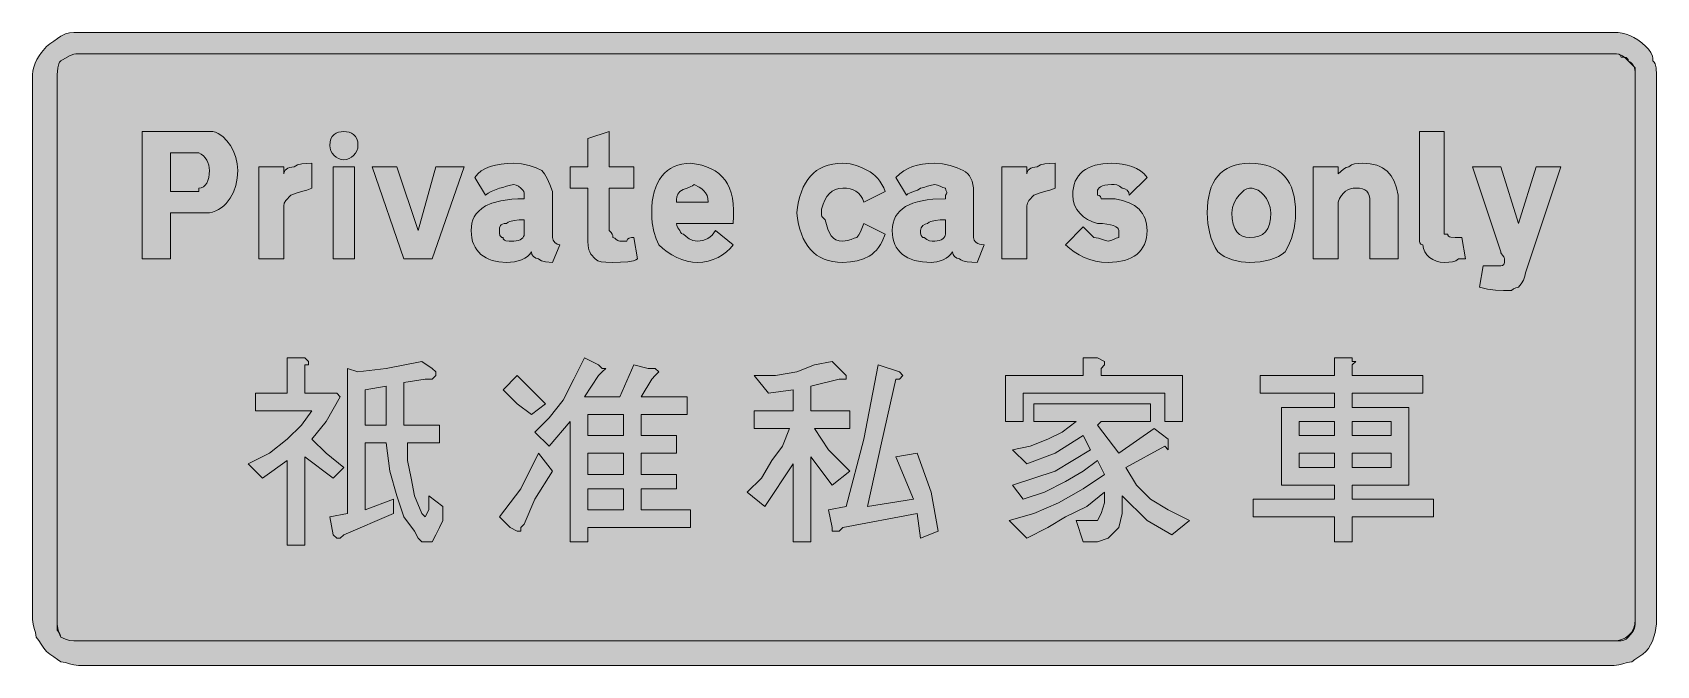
# Model space of a CAD drawing. Header units: metres. Extents: x 7 to 558, y 29 to 243.
import ezdxf

# ---------------------------------------------------------------- set-up
doc = ezdxf.new("R2010")
doc.units = ezdxf.units.M
doc.layers.add('FILL_BLACK_000000', color=7, linetype='Continuous', true_color=0x000000)
doc.layers.add('FILL_WHITE_FFFFFF', color=7, linetype='Continuous', true_color=0xffffff)

msp = doc.modelspace()

# ---------------------------------------------------------------- hatches: boundary and pattern name
at = {"layer": 'FILL_BLACK_000000', "true_color": 0x000000}
h = msp.add_hatch(color=7, dxfattribs=at)
h.dxf.hatch_style = 1
h.paths.add_polyline_path([(20.92, 28.75), (19.53, 29.16), (18.14, 29.57), (16.53, 29.76), (15.44, 30.66), (14.13, 31.56), (12.82, 32.46), (11.73, 33.36), (10.83, 34.45), (9.93, 35.76), (9.03, 37.07), (8.13, 38.16), (7.94, 39.77), (7.53, 41.16), (7.12, 42.55), (6.93, 44.16), (6.93, 228.96), (7.04, 230.31), (7.34, 231.64), (7.82, 232.95), (8.43, 234.21), (9.16, 235.42), (9.97, 236.55), (11.73, 238.56), (12.82, 239.46), (14.13, 240.36), (15.44, 241.26), (16.53, 242.16), (18.14, 242.85), (19.53, 243.21), (20.92, 243.34), (22.53, 243.36), (543.33, 243.36), (544.68, 243.3), (546.03, 243.12), (547.38, 242.79), (548.73, 242.31), (550.08, 241.66), (551.43, 240.83), (552.78, 239.8), (554.13, 238.56), (555.01, 237.64), (555.78, 236.61), (556.32, 235.35), (556.48, 234.61), (556.53, 233.76), (556.93, 233.26), (557.22, 232.67), (557.58, 231.36), (557.73, 228.96), (557.73, 44.16), (557.67, 42.76), (557.51, 41.29), (557.22, 39.79), (556.83, 38.31), (556.32, 36.88), (555.71, 35.55), (554.97, 34.37), (554.13, 33.36), (553.04, 32.46), (551.73, 31.56), (550.42, 30.66), (549.33, 29.76), (547.72, 29.57), (546.33, 29.16), (544.94, 28.75), (543.33, 28.56), (22.53, 28.56), (20.92, 28.75)])
h.paths.add_polyline_path([(545.97, 37.41), (547.19, 37.97), (548.28, 38.76), (549.2, 39.77), (549.91, 41.01), (550.37, 42.47), (550.53, 44.16), (550.53, 228.96), (550.49, 230.05), (550.23, 231.36), (549.94, 232.03), (549.52, 232.67), (548.92, 233.26), (548.13, 233.76), (547.21, 234.64), (546.18, 235.41), (544.92, 235.95), (544.18, 236.11), (543.33, 236.16), (22.53, 236.16), (21.68, 236.11), (20.92, 235.95), (19.53, 235.41), (16.53, 233.76), (16.13, 233.26), (15.84, 232.67), (15.48, 231.36), (15.33, 228.96), (15.33, 44.16), (15.35, 42.55), (15.48, 41.16), (15.84, 39.77), (16.53, 38.16), (18.14, 37.47), (19.53, 37.11), (20.92, 36.98), (22.53, 36.96), (543.33, 36.96), (544.67, 37.07), (545.97, 37.41)], flags=16)
h = msp.add_hatch(color=7, dxfattribs=at)
h.dxf.hatch_style = 1
h.paths.add_polyline_path([(44.13, 166.56), (44.13, 209.76), (65.73, 209.76), (66.93, 209.76), (68.13, 209.76), (69.02, 209.48), (69.87, 209.09), (71.47, 208.03), (72.9, 206.64), (74.13, 204.96), (75.14, 203.06), (75.89, 200.98), (76.37, 198.8), (76.53, 196.56), (76.36, 193.92), (75.87, 191.44), (75.07, 189.16), (73.98, 187.11), (73.33, 186.19), (72.6, 185.35), (71.82, 184.58), (70.96, 183.9), (70.04, 183.32), (69.07, 182.83), (68.03, 182.44), (66.93, 182.16), (65.73, 182.16), (53.73, 182.16), (53.73, 166.56), (44.13, 166.56)])
h.paths.add_polyline_path([(63.33, 189.36), (63.33, 190.56), (64.17, 190.67), (64.9, 190.99), (65.52, 191.51), (66.03, 192.21), (66.42, 193.08), (66.71, 194.1), (66.87, 195.27), (66.93, 196.56), (66.87, 197.46), (66.71, 198.34), (66.42, 199.2), (66.03, 200.01), (65.52, 200.77), (64.9, 201.45), (64.17, 202.06), (63.33, 202.56), (53.73, 202.56), (53.73, 189.36), (62.13, 189.36), (63.33, 189.36)], flags=16)
h = msp.add_hatch(color=7, dxfattribs=at)
h.dxf.hatch_style = 1
h.paths.add_polyline_path([(117.22, 204.06), (116.92, 203.2), (116.44, 202.39), (115.83, 201.66), (115.1, 201.05), (114.29, 200.57), (113.43, 200.27), (112.53, 200.16), (111.63, 200.27), (110.77, 200.57), (109.96, 201.05), (109.23, 201.66), (108.62, 202.39), (108.14, 203.2), (107.84, 204.06), (107.73, 204.96), (107.84, 206.2), (108.14, 207.23), (108.62, 208.06), (109.23, 208.71), (109.96, 209.19), (110.77, 209.52), (111.63, 209.7), (112.53, 209.76), (113.43, 209.7), (114.29, 209.52), (115.1, 209.19), (115.83, 208.71), (116.44, 208.06), (116.92, 207.23), (117.22, 206.2), (117.33, 204.96), (117.22, 204.06)])
h = msp.add_hatch(color=7, dxfattribs=at)
h.dxf.hatch_style = 1
h.paths.add_polyline_path([(210.93, 197.76), (210.93, 190.56), (202.53, 190.56), (202.53, 176.16), (203.22, 175.45), (203.58, 174.96), (203.71, 174.47), (203.73, 173.76), (204.13, 173.71), (204.44, 173.57), (204.93, 173.16), (205.42, 172.75), (205.73, 172.61), (206.13, 172.56), (208.53, 172.56), (208.58, 172.96), (208.74, 173.25), (209.28, 173.61), (210.05, 173.74), (210.93, 173.76), (212.13, 166.56), (211.57, 166.16), (210.82, 165.87), (208.83, 165.51), (206.39, 165.38), (203.73, 165.36), (201.44, 165.38), (199.83, 165.51), (198.67, 165.87), (197.73, 166.56), (196.34, 168.17), (195.92, 168.88), (195.63, 169.56), (195.37, 170.95), (195.33, 172.56), (195.33, 190.56), (189.33, 190.56), (189.33, 197.76), (195.33, 197.76), (195.33, 207.36), (202.53, 209.76), (202.53, 197.76), (210.93, 197.76)])
h = msp.add_hatch(color=7, dxfattribs=at)
h.dxf.hatch_style = 1
h.paths.add_polyline_path([(485.73, 176.16), (485.73, 174.96), (486.93, 174.96), (486.99, 174.56), (487.17, 174.27), (487.5, 174.05), (487.98, 173.91), (489.46, 173.78), (491.73, 173.76), (492.93, 166.56), (491.73, 166.56), (490.53, 166.56), (489.61, 165.87), (488.58, 165.51), (487.32, 165.38), (485.73, 165.36), (484.39, 165.47), (483.09, 165.79), (481.87, 166.31), (480.78, 167.01), (479.86, 167.88), (479.15, 168.9), (478.69, 170.07), (478.53, 171.36), (478.13, 171.41), (477.84, 171.55), (477.48, 171.96), (477.33, 172.56), (477.33, 173.76), (477.33, 209.76), (485.73, 209.76), (485.73, 176.16)])
h = msp.add_hatch(color=7, dxfattribs=at)
h.dxf.hatch_style = 1
h.paths.add_polyline_path([(83.73, 197.76), (92.13, 197.76), (92.13, 195.36), (92.19, 195.81), (92.36, 196.24), (92.64, 196.65), (93.03, 197.01), (93.54, 197.32), (94.15, 197.55), (94.89, 197.71), (95.73, 197.76), (96.23, 198.16), (96.84, 198.45), (98.28, 198.81), (99.95, 198.94), (101.73, 198.96), (101.73, 190.56), (99.93, 189.85), (98.13, 189.36), (96.33, 188.87), (94.53, 188.16), (92.88, 186.36), (92.34, 185.46), (92.13, 184.56), (92.13, 166.56), (83.73, 166.56), (83.73, 197.76)])
h = msp.add_hatch(color=7, dxfattribs=at)
h.dxf.hatch_style = 1
h.paths.add_polyline_path([(180.93, 165.51), (179.62, 165.87), (179.03, 166.16), (178.53, 166.56), (177.65, 166.77), (176.88, 167.31), (176.34, 168.08), (176.13, 168.96), (175.57, 168.12), (174.82, 167.38), (173.89, 166.77), (172.83, 166.26), (171.65, 165.87), (170.39, 165.58), (169.08, 165.42), (167.73, 165.36), (165.15, 165.53), (162.82, 166.03), (161.76, 166.41), (160.77, 166.88), (159.86, 167.43), (159.03, 168.06), (158.29, 168.78), (157.63, 169.58), (157.06, 170.46), (156.59, 171.43), (156.22, 172.49), (155.95, 173.63), (155.79, 174.85), (155.73, 176.16), (155.79, 177.46), (155.97, 178.65), (156.3, 179.77), (156.78, 180.81), (157.43, 181.8), (158.26, 182.74), (159.29, 183.66), (160.53, 184.56), (162.76, 185.44), (165.78, 186.21), (169.47, 186.75), (171.54, 186.91), (173.73, 186.96), (173.73, 188.16), (173.71, 188.87), (173.58, 189.36), (173.22, 189.85), (172.53, 190.56), (171.78, 191.16), (171.01, 191.57), (170.13, 191.76), (169.04, 191.57), (167.73, 191.16), (166.42, 190.75), (165.33, 190.56), (162.48, 189.36), (161.45, 188.87), (160.53, 188.16), (156.93, 194.16), (157.94, 195.4), (159.16, 196.43), (160.58, 197.26), (162.18, 197.91), (163.95, 198.39), (165.87, 198.72), (167.94, 198.9), (170.13, 198.96), (172.81, 198.75), (175.38, 198.21), (177.72, 197.44), (179.73, 196.56), (180.63, 195.43), (181.53, 193.86), (182.43, 191.83), (183.33, 189.36), (183.33, 173.76), (183.54, 172.88), (184.08, 172.11), (184.85, 171.57), (185.73, 171.36), (183.33, 165.36), (180.93, 165.51)])
h.paths.add_polyline_path([(165.48, 174.51), (165.84, 173.97), (166.13, 173.81), (166.53, 173.76), (166.59, 173.36), (166.76, 173.07), (167.04, 172.85), (167.43, 172.71), (168.56, 172.58), (170.13, 172.56), (170.97, 172.61), (171.71, 172.77), (172.32, 173), (172.83, 173.31), (173.22, 173.67), (173.51, 174.08), (173.67, 174.51), (173.73, 174.96), (173.73, 179.76), (171.95, 179.74), (170.28, 179.61), (168.84, 179.25), (168.23, 178.96), (167.73, 178.56), (166.94, 178.51), (166.34, 178.35), (165.92, 178.12), (165.63, 177.81), (165.37, 177.04), (165.33, 176.16), (165.35, 175.28), (165.48, 174.51)], flags=16)
h = msp.add_hatch(color=7, dxfattribs=at)
h.dxf.hatch_style = 1
h.paths.add_polyline_path([(225.48, 177.81), (225.84, 177.04), (226.53, 176.16), (226.68, 175.56), (227.04, 175.15), (227.33, 175.01), (227.73, 174.96), (228.65, 174.08), (229.68, 173.31), (230.94, 172.77), (231.68, 172.61), (232.53, 172.56), (233.43, 172.62), (234.31, 172.78), (235.17, 173.07), (235.98, 173.46), (236.74, 173.97), (237.42, 174.58), (238.03, 175.32), (238.53, 176.16), (244.53, 171.36), (243.52, 170.07), (242.32, 168.9), (240.94, 167.88), (239.43, 167.01), (237.8, 166.31), (236.09, 165.79), (234.33, 165.47), (232.53, 165.36), (230.73, 165.47), (228.95, 165.79), (227.19, 166.31), (225.48, 167.01), (223.82, 167.88), (222.24, 168.9), (220.73, 170.07), (219.33, 171.36), (218.45, 173.38), (217.68, 175.86), (217.14, 178.78), (216.98, 180.42), (216.93, 182.16), (216.99, 184.13), (217.15, 185.98), (217.43, 187.72), (217.81, 189.34), (218.3, 190.84), (218.89, 192.22), (219.59, 193.48), (220.38, 194.61), (221.27, 195.62), (222.26, 196.49), (223.35, 197.24), (224.52, 197.85), (225.79, 198.34), (227.15, 198.68), (228.6, 198.89), (230.13, 198.96), (232.08, 198.68), (233.9, 198.28), (235.57, 197.76), (237.11, 197.12), (238.5, 196.36), (239.75, 195.46), (240.86, 194.43), (241.83, 193.26), (242.66, 191.95), (243.35, 190.5), (243.9, 188.9), (244.3, 187.15), (244.57, 185.24), (244.7, 183.18), (244.68, 180.95), (244.53, 178.56), (225.33, 178.56), (225.48, 177.81)])
h.paths.add_polyline_path([(236.13, 185.76), (236.02, 187), (235.72, 188.05), (235.24, 188.92), (234.63, 189.66), (233.9, 190.28), (233.09, 190.82), (231.33, 191.76), (230.83, 191.36), (230.24, 191.05), (228.93, 190.56), (227.62, 190.07), (227.03, 189.76), (226.53, 189.36), (225.84, 188.46), (225.48, 187.56), (225.35, 186.66), (225.33, 185.76), (236.13, 185.76)], flags=16)
h = msp.add_hatch(color=7, dxfattribs=at)
h.dxf.hatch_style = 1
h.paths.add_polyline_path([(283.03, 198.91), (284.22, 198.75), (286.38, 198.21), (288.31, 197.44), (290.13, 196.56), (291.03, 196.05), (291.91, 195.43), (292.77, 194.7), (293.58, 193.86), (294.34, 192.9), (295.02, 191.83), (295.63, 190.65), (296.13, 189.36), (288.93, 185.76), (288.42, 187), (287.81, 188.03), (287.07, 188.86), (286.23, 189.51), (285.27, 189.99), (284.21, 190.32), (283.02, 190.5), (281.73, 190.56), (280.44, 190.45), (279.26, 190.11), (278.19, 189.55), (277.23, 188.76), (276.39, 187.75), (275.65, 186.51), (275.04, 185.05), (274.53, 183.36), (274.53, 182.16), (274.55, 181.45), (274.68, 180.96), (275.04, 180.47), (275.73, 179.76), (276.67, 176.61), (277.21, 175.37), (277.83, 174.36), (278.57, 173.57), (279.44, 173.01), (280.49, 172.67), (281.73, 172.56), (283.32, 172.75), (284.58, 173.16), (285.61, 173.57), (286.53, 173.76), (287.24, 174.68), (287.73, 175.71), (288.93, 178.56), (296.13, 174.96), (295.12, 172.48), (294.53, 171.4), (293.88, 170.42), (293.18, 169.54), (292.42, 168.76), (291.6, 168.07), (290.73, 167.46), (288.82, 166.5), (286.68, 165.85), (284.32, 165.48), (281.73, 165.36), (279.99, 165.43), (278.35, 165.64), (276.83, 165.98), (275.41, 166.47), (274.1, 167.08), (272.89, 167.83), (271.79, 168.7), (270.78, 169.71), (269.87, 170.84), (269.06, 172.1), (268.35, 173.48), (267.72, 174.98), (267.19, 176.6), (266.75, 178.34), (266.4, 180.19), (266.13, 182.16), (266.4, 184.13), (266.75, 185.98), (267.19, 187.72), (267.72, 189.34), (268.35, 190.84), (269.06, 192.22), (269.87, 193.48), (270.78, 194.61), (271.79, 195.62), (272.89, 196.49), (274.1, 197.24), (275.41, 197.85), (276.83, 198.34), (278.35, 198.68), (279.99, 198.89), (281.73, 198.96), (283.03, 198.91)])
h = msp.add_hatch(color=7, dxfattribs=at)
h.dxf.hatch_style = 1
h.paths.add_polyline_path([(325.55, 165.38), (323.88, 165.51), (322.44, 165.87), (321.83, 166.16), (321.33, 166.56), (320.45, 166.77), (319.68, 167.31), (319.14, 168.08), (318.93, 168.96), (318.37, 168.12), (317.64, 167.38), (316.76, 166.77), (315.78, 166.26), (314.75, 165.87), (313.7, 165.58), (312.68, 165.42), (311.73, 165.36), (308.75, 165.53), (306.12, 166.03), (304.95, 166.41), (303.86, 166.88), (302.87, 167.43), (301.98, 168.06), (301.19, 168.78), (300.49, 169.58), (299.9, 170.46), (299.41, 171.43), (299.03, 172.49), (298.75, 173.63), (298.59, 174.85), (298.53, 176.16), (298.6, 177.47), (298.81, 178.69), (299.16, 179.83), (299.65, 180.88), (300.29, 181.86), (301.06, 182.74), (301.98, 183.54), (303.03, 184.26), (304.23, 184.89), (305.56, 185.44), (307.04, 185.91), (308.66, 186.28), (310.41, 186.58), (312.31, 186.79), (316.53, 186.96), (316.53, 188.16), (316.87, 188.56), (317.04, 188.87), (317.06, 189.13), (316.98, 189.36), (316.7, 189.85), (316.53, 190.56), (315.63, 190.75), (314.73, 191.16), (313.83, 191.57), (312.93, 191.76), (311.84, 191.57), (310.53, 191.16), (309.22, 190.75), (308.13, 190.56), (307.63, 190.16), (307.04, 189.85), (305.73, 189.36), (304.42, 188.87), (303.83, 188.56), (303.33, 188.16), (299.73, 194.16), (301.08, 195.4), (302.47, 196.43), (303.91, 197.26), (305.43, 197.91), (307.07, 198.39), (308.84, 198.72), (310.79, 198.9), (312.93, 198.96), (315.61, 198.75), (318.18, 198.21), (320.52, 197.44), (322.53, 196.56), (323.37, 196.05), (324.11, 195.43), (324.72, 194.7), (325.23, 193.86), (325.62, 192.9), (325.91, 191.83), (326.07, 190.65), (326.13, 189.36), (326.13, 173.76), (326.19, 173.31), (326.36, 172.88), (326.64, 172.47), (327.03, 172.11), (327.54, 171.8), (328.16, 171.57), (328.89, 171.41), (329.73, 171.36), (327.33, 165.36), (325.55, 165.38)])
h.paths.add_polyline_path([(308.28, 174.51), (308.64, 173.97), (308.93, 173.81), (309.33, 173.76), (310.23, 173.07), (311.13, 172.71), (312.03, 172.58), (312.93, 172.56), (313.77, 172.61), (314.51, 172.77), (315.12, 173), (315.63, 173.31), (316.02, 173.67), (316.31, 174.08), (316.47, 174.51), (316.53, 174.96), (316.53, 179.76), (314.75, 179.74), (313.08, 179.61), (311.64, 179.25), (311.03, 178.96), (310.53, 178.56), (309.65, 178.35), (308.88, 177.81), (308.34, 177.04), (308.13, 176.16), (308.15, 175.28), (308.28, 174.51)], flags=16)
h = msp.add_hatch(color=7, dxfattribs=at)
h.dxf.hatch_style = 1
h.paths.add_polyline_path([(335.73, 197.76), (344.13, 197.76), (344.13, 195.36), (344.19, 195.81), (344.36, 196.24), (344.64, 196.65), (345.03, 197.01), (345.54, 197.32), (346.16, 197.55), (346.89, 197.71), (347.73, 197.76), (348.23, 198.16), (348.84, 198.45), (350.28, 198.81), (351.95, 198.94), (353.73, 198.96), (353.73, 190.56), (351.93, 189.85), (350.13, 189.36), (348.33, 188.87), (346.53, 188.16), (344.88, 186.36), (344.34, 185.46), (344.13, 184.56), (344.13, 166.56), (335.73, 166.56), (335.73, 197.76)])
h = msp.add_hatch(color=7, dxfattribs=at)
h.dxf.hatch_style = 1
h.paths.add_polyline_path([(384.87, 174.85), (384.71, 173.63), (384.43, 172.49), (384.05, 171.43), (383.56, 170.46), (382.97, 169.58), (382.27, 168.78), (381.48, 168.06), (380.59, 167.43), (379.6, 166.88), (378.51, 166.41), (377.34, 166.03), (374.71, 165.53), (371.73, 165.36), (369.54, 165.47), (367.46, 165.79), (365.49, 166.31), (363.63, 167.01), (361.89, 167.88), (360.26, 168.9), (358.74, 170.07), (357.33, 171.36), (363.33, 177.36), (366.93, 173.76), (368.52, 173.57), (369.78, 173.16), (370.81, 172.75), (371.73, 172.56), (372.63, 172.75), (373.53, 173.16), (374.43, 173.57), (375.33, 173.76), (375.33, 176.16), (375.22, 176.61), (374.88, 177.04), (374.32, 177.45), (373.53, 177.81), (372.52, 178.12), (371.28, 178.35), (369.82, 178.51), (368.13, 178.56), (366.39, 179.12), (364.79, 179.89), (363.36, 180.86), (362.13, 182.01), (361.12, 183.33), (360.37, 184.8), (359.89, 186.42), (359.73, 188.16), (359.79, 189.47), (359.95, 190.69), (360.23, 191.83), (360.61, 192.88), (361.1, 193.86), (361.69, 194.74), (362.39, 195.54), (363.18, 196.26), (364.07, 196.89), (365.06, 197.44), (366.15, 197.91), (367.32, 198.28), (369.95, 198.79), (372.93, 198.96), (374.73, 198.9), (376.49, 198.72), (378.2, 198.39), (379.83, 197.91), (381.34, 197.26), (382.72, 196.43), (383.92, 195.4), (384.93, 194.16), (378.93, 188.16), (378.72, 189.04), (378.18, 189.81), (377.41, 190.35), (376.53, 190.56), (375.63, 191.25), (374.73, 191.61), (373.83, 191.74), (372.93, 191.76), (371.69, 191.71), (370.66, 191.55), (369.83, 191.32), (369.18, 191.01), (368.7, 190.65), (368.37, 190.24), (368.19, 189.81), (368.13, 189.36), (368.13, 188.16), (368.73, 188.01), (369.14, 187.65), (369.28, 187.36), (369.33, 186.96), (374.13, 186.96), (376.66, 186.4), (378.86, 185.61), (380.71, 184.6), (382.23, 183.36), (382.86, 182.66), (383.41, 181.9), (383.88, 181.08), (384.26, 180.21), (384.76, 178.3), (384.93, 176.16), (384.87, 174.85)])
h = msp.add_hatch(color=7, dxfattribs=at)
h.dxf.hatch_style = 1
h.paths.add_polyline_path([(435.1, 178.58), (434.82, 176.82), (434.43, 175.11), (433.92, 173.45), (433.31, 171.87), (432.57, 170.36), (431.73, 168.96), (430.72, 168.12), (429.52, 167.38), (428.14, 166.77), (426.63, 166.26), (425, 165.87), (423.29, 165.58), (421.53, 165.42), (419.73, 165.36), (418.33, 165.42), (416.86, 165.58), (415.36, 165.87), (413.88, 166.26), (412.45, 166.77), (411.12, 167.38), (409.94, 168.12), (408.93, 168.96), (408.09, 170.36), (407.36, 171.87), (406.74, 173.45), (406.23, 175.11), (405.84, 176.82), (405.56, 178.58), (405.39, 180.36), (405.33, 182.16), (405.39, 184.13), (405.55, 185.98), (405.84, 187.72), (406.23, 189.34), (406.74, 190.84), (407.36, 192.22), (408.09, 193.48), (408.93, 194.61), (409.89, 195.62), (410.96, 196.49), (412.14, 197.24), (413.43, 197.85), (414.84, 198.34), (416.35, 198.68), (417.99, 198.89), (419.73, 198.96), (421.68, 198.89), (423.5, 198.68), (425.18, 198.34), (426.72, 197.85), (428.13, 197.24), (429.41, 196.49), (430.56, 195.62), (431.58, 194.61), (432.47, 193.48), (433.24, 192.22), (433.89, 190.84), (434.41, 189.34), (434.82, 187.72), (435.1, 185.98), (435.27, 184.13), (435.33, 182.16), (435.27, 180.36), (435.1, 178.58)])
h.paths.add_polyline_path([(426.18, 185.61), (425.41, 187.05), (424.53, 188.16), (423.61, 189.04), (422.58, 189.81), (421.32, 190.35), (420.58, 190.51), (419.73, 190.56), (418.83, 190.35), (417.93, 189.81), (416.13, 188.16), (415.25, 187.05), (414.48, 185.61), (413.94, 183.94), (413.73, 182.16), (413.84, 180.08), (414.16, 178.32), (414.68, 176.87), (415.38, 175.71), (416.25, 174.84), (417.27, 174.23), (418.44, 173.87), (419.73, 173.76), (421.42, 173.87), (422.88, 174.23), (424.12, 174.84), (425.13, 175.71), (425.92, 176.87), (426.48, 178.32), (426.82, 180.08), (426.93, 182.16), (426.72, 183.94), (426.18, 185.61)], flags=16)
h = msp.add_hatch(color=7, dxfattribs=at)
h.dxf.hatch_style = 1
h.paths.add_polyline_path([(460.53, 166.56), (460.53, 184.56), (460.53, 185.76), (460.47, 187), (460.29, 188.03), (459.96, 188.86), (459.48, 189.51), (458.83, 189.99), (458, 190.32), (456.97, 190.5), (455.73, 190.56), (454.83, 190.5), (453.95, 190.32), (453.09, 189.99), (452.28, 189.51), (451.52, 188.86), (450.84, 188.03), (450.23, 187), (449.73, 185.76), (449.73, 166.56), (441.33, 166.56), (441.33, 197.76), (449.73, 197.76), (449.73, 195.36), (451.53, 197.01), (452.43, 197.55), (453.33, 197.76), (454.25, 198.45), (455.28, 198.81), (456.54, 198.94), (458.13, 198.96), (460.66, 198.79), (462.87, 198.28), (463.86, 197.91), (464.77, 197.44), (465.61, 196.89), (466.38, 196.26), (467.08, 195.54), (467.7, 194.74), (468.76, 192.88), (469.57, 190.69), (470.13, 188.16), (470.13, 166.56), (460.53, 166.56)])
h = msp.add_hatch(color=7, dxfattribs=at)
h.dxf.hatch_style = 1
h.paths.add_polyline_path([(108.93, 166.56), (108.93, 197.76), (116.13, 197.76), (116.13, 166.56), (108.93, 166.56)])
h = msp.add_hatch(color=7, dxfattribs=at)
h.dxf.hatch_style = 1
h.paths.add_polyline_path([(122.13, 197.76), (130.53, 197.76), (137.73, 176.16), (143.73, 197.76), (153.33, 197.76), (142.53, 166.56), (137.73, 166.56), (132.93, 166.56), (122.13, 197.76)])
h = msp.add_hatch(color=7, dxfattribs=at)
h.dxf.hatch_style = 1
h.paths.add_polyline_path([(513.33, 161.76), (513.12, 160.67), (512.58, 159.36), (511.81, 158.05), (510.93, 156.96), (510.05, 156.77), (509.28, 156.36), (508.53, 155.76), (505.83, 155.78), (503.13, 155.91), (500.43, 156.27), (497.73, 156.96), (498.93, 164.16), (501.33, 164.16), (504.93, 164.16), (505.53, 164.31), (505.94, 164.67), (506.08, 164.96), (506.13, 165.36), (506.13, 166.56), (506.08, 166.96), (505.94, 167.27), (505.53, 167.76), (505.12, 168.25), (504.98, 168.56), (504.93, 168.96), (495.33, 197.76), (504.93, 197.76), (510.93, 178.56), (516.93, 197.76), (525.33, 197.76), (513.33, 161.76)])
h = msp.add_hatch(color=7, dxfattribs=at)
h.dxf.hatch_style = 1
h.paths.add_polyline_path([(82.53, 120.96), (93.33, 120.96), (93.33, 132.96), (98.13, 132.96), (99.33, 132.96), (100.53, 131.76), (100.53, 130.56), (99.33, 130.56), (99.33, 120.96), (110.13, 120.96), (111.33, 119.76), (106.53, 111.36), (101.73, 105.36), (106.53, 100.56), (112.53, 95.76), (108.93, 92.16), (99.33, 99.36), (99.33, 69.36), (93.33, 69.36), (93.33, 98.16), (84.93, 92.16), (80.13, 96.96), (87.33, 100.56), (93.33, 105.36), (98.13, 110.16), (101.73, 114.96), (82.53, 114.96), (82.53, 120.96)])
h = msp.add_hatch(color=7, dxfattribs=at)
h.dxf.hatch_style = 1
h.paths.add_polyline_path([(194.13, 132.96), (198.93, 130.56), (200.13, 129.36), (201.33, 129.36), (200.13, 128.16), (198.93, 126.96), (194.13, 119.76), (206.13, 119.76), (210.93, 130.56), (215.73, 129.36), (218.13, 129.36), (219.33, 128.16), (218.13, 126.96), (216.93, 125.76), (213.33, 119.76), (228.93, 119.76), (228.93, 113.76), (213.33, 113.76), (213.33, 106.56), (225.33, 106.56), (225.33, 100.56), (213.33, 100.56), (213.33, 93.36), (225.33, 93.36), (225.33, 88.56), (213.33, 88.56), (213.33, 81.36), (230.13, 81.36), (230.13, 75.36), (195.33, 75.36), (195.33, 70.56), (189.33, 70.56), (189.33, 111.36), (182.13, 102.96), (177.33, 107.76), (182.13, 112.56), (186.93, 118.56), (190.53, 125.76), (194.13, 132.96)])
h.paths.add_polyline_path([(195.33, 93.36), (207.33, 93.36), (207.33, 100.56), (195.33, 100.56), (195.33, 93.36)], flags=16)
h.paths.add_polyline_path([(195.33, 113.76), (195.33, 106.56), (207.33, 106.56), (207.33, 113.76), (195.33, 113.76)], flags=16)
h.paths.add_polyline_path([(207.33, 88.56), (195.33, 88.56), (195.33, 81.36), (207.33, 81.36), (207.33, 88.56)], flags=16)
h = msp.add_hatch(color=7, dxfattribs=at)
h.dxf.hatch_style = 1
h.paths.add_polyline_path([(368.13, 132.96), (370.53, 131.76), (370.53, 130.56), (369.33, 129.36), (369.33, 126.96), (396.93, 126.96), (396.93, 111.36), (390.93, 111.36), (390.93, 120.96), (342.93, 120.96), (342.93, 111.36), (336.93, 111.36), (336.93, 126.96), (363.33, 126.96), (363.33, 132.96), (368.13, 132.96)])
h = msp.add_hatch(color=7, dxfattribs=at)
h.dxf.hatch_style = 1
h.paths.add_polyline_path([(455.73, 131.76), (454.53, 130.56), (454.53, 126.96), (478.53, 126.96), (478.53, 120.96), (454.53, 120.96), (454.53, 116.16), (473.73, 116.16), (473.73, 89.76), (454.53, 89.76), (454.53, 84.96), (482.13, 84.96), (482.13, 78.96), (454.53, 78.96), (454.53, 70.56), (448.53, 70.56), (448.53, 78.96), (420.93, 78.96), (420.93, 84.96), (448.53, 84.96), (448.53, 89.76), (430.53, 89.76), (430.53, 116.16), (448.53, 116.16), (448.53, 120.96), (423.33, 120.96), (423.33, 126.96), (448.53, 126.96), (448.53, 132.96), (454.53, 132.96), (454.53, 131.76), (455.73, 131.76)])
h.paths.add_polyline_path([(448.53, 106.56), (448.53, 111.36), (436.53, 111.36), (436.53, 106.56), (448.53, 106.56)], flags=16)
h.paths.add_polyline_path([(436.53, 95.76), (448.53, 95.76), (448.53, 100.56), (436.53, 100.56), (436.53, 95.76)], flags=16)
h.paths.add_polyline_path([(454.53, 111.36), (454.53, 106.56), (467.73, 106.56), (467.73, 111.36), (454.53, 111.36)], flags=16)
h.paths.add_polyline_path([(467.73, 100.56), (454.53, 100.56), (454.53, 95.76), (467.73, 95.76), (467.73, 100.56)], flags=16)
h = msp.add_hatch(color=7, dxfattribs=at)
h.dxf.hatch_style = 1
h.paths.add_polyline_path([(126.93, 129.36), (138.93, 131.76), (142.53, 129.36), (143.73, 128.16), (143.73, 126.96), (142.53, 125.76), (140.13, 125.76), (132.93, 124.56), (132.93, 110.16), (144.93, 110.16), (144.93, 104.16), (134.13, 104.16), (134.13, 98.16), (135.33, 92.16), (136.53, 86.16), (138.93, 80.16), (140.13, 78.96), (141.33, 81.36), (141.33, 86.16), (146.13, 82.56), (146.13, 77.76), (144.93, 75.36), (143.73, 72.96), (142.53, 70.56), (141.33, 70.56), (138.93, 70.56), (137.73, 71.76), (136.53, 74.16), (132.93, 78.96), (130.53, 86.16), (128.13, 94.56), (126.93, 104.16), (119.73, 104.16), (119.73, 81.36), (129.33, 84.96), (129.33, 80.16), (112.53, 72.96), (111.33, 71.76), (110.13, 71.76), (108.93, 72.96), (107.73, 78.96), (113.73, 80.16), (113.73, 129.36), (117.33, 128.16), (126.93, 129.36)])
h.paths.add_polyline_path([(126.93, 123.36), (119.73, 122.16), (119.73, 110.16), (126.93, 110.16), (126.93, 123.36)], flags=16)
h = msp.add_hatch(color=7, dxfattribs=at)
h.dxf.hatch_style = 1
h.paths.add_polyline_path([(171.33, 117.36), (166.53, 122.16), (171.33, 126.96), (176.13, 122.16), (180.93, 117.36), (176.13, 113.76), (171.33, 117.36)])
h = msp.add_hatch(color=7, dxfattribs=at)
h.dxf.hatch_style = 1
h.paths.add_polyline_path([(258.93, 126.96), (266.13, 128.16), (272.13, 130.56), (278.13, 131.76), (282.93, 126.96), (282.93, 125.76), (281.73, 125.76), (280.53, 125.76), (270.93, 123.36), (270.93, 114.96), (284.13, 114.96), (284.13, 108.96), (272.13, 108.96), (276.93, 101.76), (284.13, 94.56), (278.13, 89.76), (270.93, 99.36), (270.93, 70.56), (264.93, 70.56), (264.93, 96.96), (255.33, 82.56), (249.33, 87.36), (254.13, 92.16), (257.73, 98.16), (261.33, 102.96), (263.73, 108.96), (251.73, 108.96), (251.73, 114.96), (264.93, 114.96), (264.93, 122.16), (256.53, 120.96), (251.73, 126.96), (258.93, 126.96)])
h = msp.add_hatch(color=7, dxfattribs=at)
h.dxf.hatch_style = 1
h.paths.add_polyline_path([(302.13, 126.96), (300.93, 125.76), (299.73, 125.76), (294.93, 104.16), (290.13, 82.56), (305.73, 84.96), (299.73, 99.36), (306.93, 100.56), (311.73, 87.36), (314.13, 74.16), (308.13, 71.76), (306.93, 80.16), (281.73, 75.36), (280.53, 74.16), (279.33, 74.16), (278.13, 74.16), (278.13, 75.36), (276.93, 81.36), (282.93, 82.56), (288.93, 105.36), (293.73, 130.56), (300.93, 128.16), (302.13, 126.96)])
h = msp.add_hatch(color=7, dxfattribs=at)
h.dxf.hatch_style = 1
h.paths.add_polyline_path([(386.13, 117.36), (386.13, 111.36), (369.33, 111.36), (368.13, 110.16), (371.73, 105.36), (375.33, 100.56), (387.33, 108.96), (392.13, 105.36), (392.13, 102.96), (392.13, 101.76), (390.93, 102.96), (377.73, 95.76), (381.33, 89.76), (386.13, 84.96), (392.13, 81.36), (399.33, 77.76), (393.33, 72.96), (384.93, 77.76), (376.53, 86.16), (376.53, 80.16), (375.33, 75.36), (371.73, 71.76), (368.13, 70.56), (363.33, 70.56), (360.93, 77.76), (365.73, 77.76), (368.13, 77.76), (369.33, 80.16), (370.53, 83.76), (370.53, 87.36), (364.53, 82.56), (357.33, 78.96), (351.33, 75.36), (344.13, 71.76), (338.13, 77.76), (346.53, 80.16), (354.93, 83.76), (363.33, 88.56), (370.53, 93.36), (368.13, 98.16), (363.33, 94.56), (357.33, 90.96), (350.13, 87.36), (342.93, 84.96), (339.33, 89.76), (346.53, 92.16), (353.73, 94.56), (359.73, 98.16), (365.73, 101.76), (363.33, 106.56), (353.73, 100.56), (344.13, 96.96), (339.33, 101.76), (345.33, 102.96), (351.33, 105.36), (356.13, 107.76), (360.93, 111.36), (346.53, 111.36), (346.53, 117.36), (386.13, 117.36)])
h = msp.add_hatch(color=7, dxfattribs=at)
h.dxf.hatch_style = 1
h.paths.add_polyline_path([(172.53, 88.56), (178.53, 100.56), (183.33, 94.56), (177.33, 84.96), (173.73, 76.56), (172.53, 75.36), (172.53, 74.16), (171.33, 74.16), (168.93, 75.36), (165.33, 78.96), (172.53, 88.56)])
at = {"layer": 'FILL_WHITE_FFFFFF', "true_color": 0xffffff}
h = msp.add_hatch(color=7, dxfattribs=at)
h.dxf.hatch_style = 1
h.paths.add_polyline_path([(543.33, 236.16), (544.21, 236.14), (544.98, 236.01), (545.52, 235.65), (545.68, 235.36), (545.73, 234.96), (546.61, 234.94), (547.38, 234.81), (547.92, 234.45), (548.08, 234.16), (548.13, 233.76), (550.53, 231.36), (550.53, 228.96), (550.53, 44.16), (550.49, 42.55), (550.23, 41.16), (549.94, 40.48), (549.52, 39.77), (548.13, 38.16), (547.38, 37.56), (546.61, 37.15), (545.73, 36.96), (543.33, 36.96), (22.53, 36.96), (20.92, 36.98), (19.53, 37.11), (18.14, 37.47), (16.53, 38.16), (16.34, 39.04), (15.93, 39.81), (15.33, 40.56), (15.33, 44.16), (15.33, 228.96), (15.48, 231.36), (15.84, 232.67), (16.13, 233.26), (16.53, 233.76), (19.53, 235.41), (20.92, 235.95), (21.68, 236.11), (22.53, 236.16), (543.33, 236.16)])

# ---------------------------------------------------------------- linework, layer by layer
at = {"layer": 'FILL_BLACK_000000', "lineweight": 0, "true_color": 0x000000}
for points in [[(20.92, 28.75), (19.53, 29.16), (18.14, 29.57), (16.53, 29.76), (15.44, 30.66), (14.13, 31.56), (12.82, 32.46), (11.73, 33.36), (10.83, 34.45), (9.93, 35.76), (9.03, 37.07), (8.13, 38.16), (7.94, 39.77), (7.53, 41.16), (7.12, 42.55), (6.93, 44.16), (6.93, 228.96), (7.04, 230.31), (7.34, 231.64), (7.82, 232.95), (8.43, 234.21), (9.16, 235.42), (9.97, 236.55), (11.73, 238.56), (12.82, 239.46), (14.13, 240.36), (15.44, 241.26), (16.53, 242.16), (18.14, 242.85), (19.53, 243.21), (20.92, 243.34), (22.53, 243.36), (543.33, 243.36), (544.68, 243.3), (546.03, 243.12), (547.38, 242.79), (548.73, 242.31), (550.08, 241.66), (551.43, 240.83), (552.78, 239.8), (554.13, 238.56), (555.01, 237.64), (555.78, 236.61), (556.32, 235.35), (556.48, 234.61), (556.53, 233.76), (556.93, 233.26), (557.22, 232.67), (557.58, 231.36), (557.73, 228.96), (557.73, 44.16), (557.67, 42.76), (557.51, 41.29), (557.22, 39.79), (556.83, 38.31), (556.32, 36.88), (555.71, 35.55), (554.97, 34.37), (554.13, 33.36), (553.04, 32.46), (551.73, 31.56), (550.42, 30.66), (549.33, 29.76), (547.72, 29.57), (546.33, 29.16), (544.94, 28.75), (543.33, 28.56), (22.53, 28.56)], [(545.97, 37.41), (547.19, 37.97), (548.28, 38.76), (549.2, 39.77), (549.91, 41.01), (550.37, 42.47), (550.53, 44.16), (550.53, 228.96), (550.49, 230.05), (550.23, 231.36), (549.94, 232.03), (549.52, 232.67), (548.92, 233.26), (548.13, 233.76), (547.21, 234.64), (546.18, 235.41), (544.92, 235.95), (544.18, 236.11), (543.33, 236.16), (22.53, 236.16), (21.68, 236.11), (20.92, 235.95), (19.53, 235.41), (16.53, 233.76), (16.13, 233.26), (15.84, 232.67), (15.48, 231.36), (15.33, 228.96), (15.33, 44.16), (15.35, 42.55), (15.48, 41.16), (15.84, 39.77), (16.53, 38.16), (18.14, 37.47), (19.53, 37.11), (20.92, 36.98), (22.53, 36.96), (543.33, 36.96), (544.67, 37.07)], [(44.13, 166.56), (44.13, 209.76), (65.73, 209.76), (66.93, 209.76), (68.13, 209.76), (69.02, 209.48), (69.87, 209.09), (71.47, 208.03), (72.9, 206.64), (74.13, 204.96), (75.14, 203.06), (75.89, 200.98), (76.37, 198.8), (76.53, 196.56), (76.36, 193.92), (75.87, 191.44), (75.07, 189.16), (73.98, 187.11), (73.33, 186.19), (72.6, 185.35), (71.82, 184.58), (70.96, 183.9), (70.04, 183.32), (69.07, 182.83), (68.03, 182.44), (66.93, 182.16), (65.73, 182.16), (53.73, 182.16), (53.73, 166.56)], [(117.22, 204.06), (116.92, 203.2), (116.44, 202.39), (115.83, 201.66), (115.1, 201.05), (114.29, 200.57), (113.43, 200.27), (112.53, 200.16), (111.63, 200.27), (110.77, 200.57), (109.96, 201.05), (109.23, 201.66), (108.62, 202.39), (108.14, 203.2), (107.84, 204.06), (107.73, 204.96), (107.84, 206.2), (108.14, 207.23), (108.62, 208.06), (109.23, 208.71), (109.96, 209.19), (110.77, 209.52), (111.63, 209.7), (112.53, 209.76), (113.43, 209.7), (114.29, 209.52), (115.1, 209.19), (115.83, 208.71), (116.44, 208.06), (116.92, 207.23), (117.22, 206.2), (117.33, 204.96)], [(210.93, 197.76), (210.93, 190.56), (202.53, 190.56), (202.53, 176.16), (203.22, 175.45), (203.58, 174.96), (203.71, 174.47), (203.73, 173.76), (204.13, 173.71), (204.44, 173.57), (204.93, 173.16), (205.42, 172.75), (205.73, 172.61), (206.13, 172.56), (208.53, 172.56), (208.58, 172.96), (208.74, 173.25), (209.28, 173.61), (210.05, 173.74), (210.93, 173.76), (212.13, 166.56), (211.57, 166.16), (210.82, 165.87), (208.83, 165.51), (206.39, 165.38), (203.73, 165.36), (201.44, 165.38), (199.83, 165.51), (198.67, 165.87), (197.73, 166.56), (196.34, 168.17), (195.92, 168.88), (195.63, 169.56), (195.37, 170.95), (195.33, 172.56), (195.33, 190.56), (189.33, 190.56), (189.33, 197.76), (195.33, 197.76), (195.33, 207.36), (202.53, 209.76), (202.53, 197.76)], [(485.73, 176.16), (485.73, 174.96), (486.93, 174.96), (486.99, 174.56), (487.17, 174.27), (487.5, 174.05), (487.98, 173.91), (489.46, 173.78), (491.73, 173.76), (492.93, 166.56), (491.73, 166.56), (490.53, 166.56), (489.61, 165.87), (488.58, 165.51), (487.32, 165.38), (485.73, 165.36), (484.39, 165.47), (483.09, 165.79), (481.87, 166.31), (480.78, 167.01), (479.86, 167.88), (479.15, 168.9), (478.69, 170.07), (478.53, 171.36), (478.13, 171.41), (477.84, 171.55), (477.48, 171.96), (477.33, 172.56), (477.33, 173.76), (477.33, 209.76), (485.73, 209.76)], [(63.33, 189.36), (63.33, 190.56), (64.17, 190.67), (64.9, 190.99), (65.52, 191.51), (66.03, 192.21), (66.42, 193.08), (66.71, 194.1), (66.87, 195.27), (66.93, 196.56), (66.87, 197.46), (66.71, 198.34), (66.42, 199.2), (66.03, 200.01), (65.52, 200.77), (64.9, 201.45), (64.17, 202.06), (63.33, 202.56), (53.73, 202.56), (53.73, 189.36), (62.13, 189.36)], [(83.73, 197.76), (92.13, 197.76), (92.13, 195.36), (92.19, 195.81), (92.36, 196.24), (92.64, 196.65), (93.03, 197.01), (93.54, 197.32), (94.15, 197.55), (94.89, 197.71), (95.73, 197.76), (96.23, 198.16), (96.84, 198.45), (98.28, 198.81), (99.95, 198.94), (101.73, 198.96), (101.73, 190.56), (99.93, 189.85), (98.13, 189.36), (96.33, 188.87), (94.53, 188.16), (92.88, 186.36), (92.34, 185.46), (92.13, 184.56), (92.13, 166.56), (83.73, 166.56)], [(180.93, 165.51), (179.62, 165.87), (179.03, 166.16), (178.53, 166.56), (177.65, 166.77), (176.88, 167.31), (176.34, 168.08), (176.13, 168.96), (175.57, 168.12), (174.82, 167.38), (173.89, 166.77), (172.83, 166.26), (171.65, 165.87), (170.39, 165.58), (169.08, 165.42), (167.73, 165.36), (165.15, 165.53), (162.82, 166.03), (161.76, 166.41), (160.77, 166.88), (159.86, 167.43), (159.03, 168.06), (158.29, 168.78), (157.63, 169.58), (157.06, 170.46), (156.59, 171.43), (156.22, 172.49), (155.95, 173.63), (155.79, 174.85), (155.73, 176.16), (155.79, 177.46), (155.97, 178.65), (156.3, 179.77), (156.78, 180.81), (157.43, 181.8), (158.26, 182.74), (159.29, 183.66), (160.53, 184.56), (162.76, 185.44), (165.78, 186.21), (169.47, 186.75), (171.54, 186.91), (173.73, 186.96), (173.73, 188.16), (173.71, 188.87), (173.58, 189.36), (173.22, 189.85), (172.53, 190.56), (171.78, 191.16), (171.01, 191.57), (170.13, 191.76), (169.04, 191.57), (167.73, 191.16), (166.42, 190.75), (165.33, 190.56), (162.48, 189.36), (161.45, 188.87), (160.53, 188.16), (156.93, 194.16), (157.94, 195.4), (159.16, 196.43), (160.58, 197.26), (162.18, 197.91), (163.95, 198.39), (165.87, 198.72), (167.94, 198.9), (170.13, 198.96), (172.81, 198.75), (175.38, 198.21), (177.72, 197.44), (179.73, 196.56), (180.63, 195.43), (181.53, 193.86), (182.43, 191.83), (183.33, 189.36), (183.33, 173.76), (183.54, 172.88), (184.08, 172.11), (184.85, 171.57), (185.73, 171.36), (183.33, 165.36)], [(225.48, 177.81), (225.84, 177.04), (226.53, 176.16), (226.68, 175.56), (227.04, 175.15), (227.33, 175.01), (227.73, 174.96), (228.65, 174.08), (229.68, 173.31), (230.94, 172.77), (231.68, 172.61), (232.53, 172.56), (233.43, 172.62), (234.31, 172.78), (235.17, 173.07), (235.98, 173.46), (236.74, 173.97), (237.42, 174.58), (238.03, 175.32), (238.53, 176.16), (244.53, 171.36), (243.52, 170.07), (242.32, 168.9), (240.94, 167.88), (239.43, 167.01), (237.8, 166.31), (236.09, 165.79), (234.33, 165.47), (232.53, 165.36), (230.73, 165.47), (228.95, 165.79), (227.19, 166.31), (225.48, 167.01), (223.82, 167.88), (222.24, 168.9), (220.73, 170.07), (219.33, 171.36), (218.45, 173.38), (217.68, 175.86), (217.14, 178.78), (216.98, 180.42), (216.93, 182.16), (216.99, 184.13), (217.15, 185.98), (217.43, 187.72), (217.81, 189.34), (218.3, 190.84), (218.89, 192.22), (219.59, 193.48), (220.38, 194.61), (221.27, 195.62), (222.26, 196.49), (223.35, 197.24), (224.52, 197.85), (225.79, 198.34), (227.15, 198.68), (228.6, 198.89), (230.13, 198.96), (232.08, 198.68), (233.9, 198.28), (235.57, 197.76), (237.11, 197.12), (238.5, 196.36), (239.75, 195.46), (240.86, 194.43), (241.83, 193.26), (242.66, 191.95), (243.35, 190.5), (243.9, 188.9), (244.3, 187.15), (244.57, 185.24), (244.7, 183.18), (244.68, 180.95), (244.53, 178.56), (225.33, 178.56)], [(283.03, 198.91), (284.22, 198.75), (286.38, 198.21), (288.31, 197.44), (290.13, 196.56), (291.03, 196.05), (291.91, 195.43), (292.77, 194.7), (293.58, 193.86), (294.34, 192.9), (295.02, 191.83), (295.63, 190.65), (296.13, 189.36), (288.93, 185.76), (288.42, 187), (287.81, 188.03), (287.07, 188.86), (286.23, 189.51), (285.27, 189.99), (284.21, 190.32), (283.02, 190.5), (281.73, 190.56), (280.44, 190.45), (279.26, 190.11), (278.19, 189.55), (277.23, 188.76), (276.39, 187.75), (275.65, 186.51), (275.04, 185.05), (274.53, 183.36), (274.53, 182.16), (274.55, 181.45), (274.68, 180.96), (275.04, 180.47), (275.73, 179.76), (276.67, 176.61), (277.21, 175.37), (277.83, 174.36), (278.57, 173.57), (279.44, 173.01), (280.49, 172.67), (281.73, 172.56), (283.32, 172.75), (284.58, 173.16), (285.61, 173.57), (286.53, 173.76), (287.24, 174.68), (287.73, 175.71), (288.93, 178.56), (296.13, 174.96), (295.12, 172.48), (294.53, 171.4), (293.88, 170.42), (293.18, 169.54), (292.42, 168.76), (291.6, 168.07), (290.73, 167.46), (288.82, 166.5), (286.68, 165.85), (284.32, 165.48), (281.73, 165.36), (279.99, 165.43), (278.35, 165.64), (276.83, 165.98), (275.41, 166.47), (274.1, 167.08), (272.89, 167.83), (271.79, 168.7), (270.78, 169.71), (269.87, 170.84), (269.06, 172.1), (268.35, 173.48), (267.72, 174.98), (267.19, 176.6), (266.75, 178.34), (266.4, 180.19), (266.13, 182.16), (266.4, 184.13), (266.75, 185.98), (267.19, 187.72), (267.72, 189.34), (268.35, 190.84), (269.06, 192.22), (269.87, 193.48), (270.78, 194.61), (271.79, 195.62), (272.89, 196.49), (274.1, 197.24), (275.41, 197.85), (276.83, 198.34), (278.35, 198.68), (279.99, 198.89), (281.73, 198.96)], [(325.55, 165.38), (323.88, 165.51), (322.44, 165.87), (321.83, 166.16), (321.33, 166.56), (320.45, 166.77), (319.68, 167.31), (319.14, 168.08), (318.93, 168.96), (318.37, 168.12), (317.64, 167.38), (316.76, 166.77), (315.78, 166.26), (314.75, 165.87), (313.7, 165.58), (312.68, 165.42), (311.73, 165.36), (308.75, 165.53), (306.12, 166.03), (304.95, 166.41), (303.86, 166.88), (302.87, 167.43), (301.98, 168.06), (301.19, 168.78), (300.49, 169.58), (299.9, 170.46), (299.41, 171.43), (299.03, 172.49), (298.75, 173.63), (298.59, 174.85), (298.53, 176.16), (298.6, 177.47), (298.81, 178.69), (299.16, 179.83), (299.65, 180.88), (300.29, 181.86), (301.06, 182.74), (301.98, 183.54), (303.03, 184.26), (304.23, 184.89), (305.56, 185.44), (307.04, 185.91), (308.66, 186.28), (310.41, 186.58), (312.31, 186.79), (316.53, 186.96), (316.53, 188.16), (316.87, 188.56), (317.04, 188.87), (317.06, 189.13), (316.98, 189.36), (316.7, 189.85), (316.53, 190.56), (315.63, 190.75), (314.73, 191.16), (313.83, 191.57), (312.93, 191.76), (311.84, 191.57), (310.53, 191.16), (309.22, 190.75), (308.13, 190.56), (307.63, 190.16), (307.04, 189.85), (305.73, 189.36), (304.42, 188.87), (303.83, 188.56), (303.33, 188.16), (299.73, 194.16), (301.08, 195.4), (302.47, 196.43), (303.91, 197.26), (305.43, 197.91), (307.07, 198.39), (308.84, 198.72), (310.79, 198.9), (312.93, 198.96), (315.61, 198.75), (318.18, 198.21), (320.52, 197.44), (322.53, 196.56), (323.37, 196.05), (324.11, 195.43), (324.72, 194.7), (325.23, 193.86), (325.62, 192.9), (325.91, 191.83), (326.07, 190.65), (326.13, 189.36), (326.13, 173.76), (326.19, 173.31), (326.36, 172.88), (326.64, 172.47), (327.03, 172.11), (327.54, 171.8), (328.16, 171.57), (328.89, 171.41), (329.73, 171.36), (327.33, 165.36)], [(335.73, 197.76), (344.13, 197.76), (344.13, 195.36), (344.19, 195.81), (344.36, 196.24), (344.64, 196.65), (345.03, 197.01), (345.54, 197.32), (346.16, 197.55), (346.89, 197.71), (347.73, 197.76), (348.23, 198.16), (348.84, 198.45), (350.28, 198.81), (351.95, 198.94), (353.73, 198.96), (353.73, 190.56), (351.93, 189.85), (350.13, 189.36), (348.33, 188.87), (346.53, 188.16), (344.88, 186.36), (344.34, 185.46), (344.13, 184.56), (344.13, 166.56), (335.73, 166.56)], [(384.87, 174.85), (384.71, 173.63), (384.43, 172.49), (384.05, 171.43), (383.56, 170.46), (382.97, 169.58), (382.27, 168.78), (381.48, 168.06), (380.59, 167.43), (379.6, 166.88), (378.51, 166.41), (377.34, 166.03), (374.71, 165.53), (371.73, 165.36), (369.54, 165.47), (367.46, 165.79), (365.49, 166.31), (363.63, 167.01), (361.89, 167.88), (360.26, 168.9), (358.74, 170.07), (357.33, 171.36), (363.33, 177.36), (366.93, 173.76), (368.52, 173.57), (369.78, 173.16), (370.81, 172.75), (371.73, 172.56), (372.63, 172.75), (373.53, 173.16), (374.43, 173.57), (375.33, 173.76), (375.33, 176.16), (375.22, 176.61), (374.88, 177.04), (374.32, 177.45), (373.53, 177.81), (372.52, 178.12), (371.28, 178.35), (369.82, 178.51), (368.13, 178.56), (366.39, 179.12), (364.79, 179.89), (363.36, 180.86), (362.13, 182.01), (361.12, 183.33), (360.37, 184.8), (359.89, 186.42), (359.73, 188.16), (359.79, 189.47), (359.95, 190.69), (360.23, 191.83), (360.61, 192.88), (361.1, 193.86), (361.69, 194.74), (362.39, 195.54), (363.18, 196.26), (364.07, 196.89), (365.06, 197.44), (366.15, 197.91), (367.32, 198.28), (369.95, 198.79), (372.93, 198.96), (374.73, 198.9), (376.49, 198.72), (378.2, 198.39), (379.83, 197.91), (381.34, 197.26), (382.72, 196.43), (383.92, 195.4), (384.93, 194.16), (378.93, 188.16), (378.72, 189.04), (378.18, 189.81), (377.41, 190.35), (376.53, 190.56), (375.63, 191.25), (374.73, 191.61), (373.83, 191.74), (372.93, 191.76), (371.69, 191.71), (370.66, 191.55), (369.83, 191.32), (369.18, 191.01), (368.7, 190.65), (368.37, 190.24), (368.19, 189.81), (368.13, 189.36), (368.13, 188.16), (368.73, 188.01), (369.14, 187.65), (369.28, 187.36), (369.33, 186.96), (374.13, 186.96), (376.66, 186.4), (378.86, 185.61), (380.71, 184.6), (382.23, 183.36), (382.86, 182.66), (383.41, 181.9), (383.88, 181.08), (384.26, 180.21), (384.76, 178.3), (384.93, 176.16)], [(435.1, 178.58), (434.82, 176.82), (434.43, 175.11), (433.92, 173.45), (433.31, 171.87), (432.57, 170.36), (431.73, 168.96), (430.72, 168.12), (429.52, 167.38), (428.14, 166.77), (426.63, 166.26), (425, 165.87), (423.29, 165.58), (421.53, 165.42), (419.73, 165.36), (418.33, 165.42), (416.86, 165.58), (415.36, 165.87), (413.88, 166.26), (412.45, 166.77), (411.12, 167.38), (409.94, 168.12), (408.93, 168.96), (408.09, 170.36), (407.36, 171.87), (406.74, 173.45), (406.23, 175.11), (405.84, 176.82), (405.56, 178.58), (405.39, 180.36), (405.33, 182.16), (405.39, 184.13), (405.55, 185.98), (405.84, 187.72), (406.23, 189.34), (406.74, 190.84), (407.36, 192.22), (408.09, 193.48), (408.93, 194.61), (409.89, 195.62), (410.96, 196.49), (412.14, 197.24), (413.43, 197.85), (414.84, 198.34), (416.35, 198.68), (417.99, 198.89), (419.73, 198.96), (421.68, 198.89), (423.5, 198.68), (425.18, 198.34), (426.72, 197.85), (428.13, 197.24), (429.41, 196.49), (430.56, 195.62), (431.58, 194.61), (432.47, 193.48), (433.24, 192.22), (433.89, 190.84), (434.41, 189.34), (434.82, 187.72), (435.1, 185.98), (435.27, 184.13), (435.33, 182.16), (435.27, 180.36)], [(460.53, 166.56), (460.53, 184.56), (460.53, 185.76), (460.47, 187), (460.29, 188.03), (459.96, 188.86), (459.48, 189.51), (458.83, 189.99), (458, 190.32), (456.97, 190.5), (455.73, 190.56), (454.83, 190.5), (453.95, 190.32), (453.09, 189.99), (452.28, 189.51), (451.52, 188.86), (450.84, 188.03), (450.23, 187), (449.73, 185.76), (449.73, 166.56), (441.33, 166.56), (441.33, 197.76), (449.73, 197.76), (449.73, 195.36), (451.53, 197.01), (452.43, 197.55), (453.33, 197.76), (454.25, 198.45), (455.28, 198.81), (456.54, 198.94), (458.13, 198.96), (460.66, 198.79), (462.87, 198.28), (463.86, 197.91), (464.77, 197.44), (465.61, 196.89), (466.38, 196.26), (467.08, 195.54), (467.7, 194.74), (468.76, 192.88), (469.57, 190.69), (470.13, 188.16), (470.13, 166.56)], [(108.93, 166.56), (108.93, 197.76), (116.13, 197.76), (116.13, 166.56)], [(122.13, 197.76), (130.53, 197.76), (137.73, 176.16), (143.73, 197.76), (153.33, 197.76), (142.53, 166.56), (137.73, 166.56), (132.93, 166.56)], [(513.33, 161.76), (513.12, 160.67), (512.58, 159.36), (511.81, 158.05), (510.93, 156.96), (510.05, 156.77), (509.28, 156.36), (508.53, 155.76), (505.83, 155.78), (503.13, 155.91), (500.43, 156.27), (497.73, 156.96), (498.93, 164.16), (501.33, 164.16), (504.93, 164.16), (505.53, 164.31), (505.94, 164.67), (506.08, 164.96), (506.13, 165.36), (506.13, 166.56), (506.08, 166.96), (505.94, 167.27), (505.53, 167.76), (505.12, 168.25), (504.98, 168.56), (504.93, 168.96), (495.33, 197.76), (504.93, 197.76), (510.93, 178.56), (516.93, 197.76), (525.33, 197.76)], [(236.13, 185.76), (236.02, 187), (235.72, 188.05), (235.24, 188.92), (234.63, 189.66), (233.9, 190.28), (233.09, 190.82), (231.33, 191.76), (230.83, 191.36), (230.24, 191.05), (228.93, 190.56), (227.62, 190.07), (227.03, 189.76), (226.53, 189.36), (225.84, 188.46), (225.48, 187.56), (225.35, 186.66), (225.33, 185.76)], [(426.18, 185.61), (425.41, 187.05), (424.53, 188.16), (423.61, 189.04), (422.58, 189.81), (421.32, 190.35), (420.58, 190.51), (419.73, 190.56), (418.83, 190.35), (417.93, 189.81), (416.13, 188.16), (415.25, 187.05), (414.48, 185.61), (413.94, 183.94), (413.73, 182.16), (413.84, 180.08), (414.16, 178.32), (414.68, 176.87), (415.38, 175.71), (416.25, 174.84), (417.27, 174.23), (418.44, 173.87), (419.73, 173.76), (421.42, 173.87), (422.88, 174.23), (424.12, 174.84), (425.13, 175.71), (425.92, 176.87), (426.48, 178.32), (426.82, 180.08), (426.93, 182.16), (426.72, 183.94)], [(165.48, 174.51), (165.84, 173.97), (166.13, 173.81), (166.53, 173.76), (166.59, 173.36), (166.76, 173.07), (167.04, 172.85), (167.43, 172.71), (168.56, 172.58), (170.13, 172.56), (170.97, 172.61), (171.71, 172.77), (172.32, 173), (172.83, 173.31), (173.22, 173.67), (173.51, 174.08), (173.67, 174.51), (173.73, 174.96), (173.73, 179.76), (171.95, 179.74), (170.28, 179.61), (168.84, 179.25), (168.23, 178.96), (167.73, 178.56), (166.94, 178.51), (166.34, 178.35), (165.92, 178.12), (165.63, 177.81), (165.37, 177.04), (165.33, 176.16), (165.35, 175.28)], [(308.28, 174.51), (308.64, 173.97), (308.93, 173.81), (309.33, 173.76), (310.23, 173.07), (311.13, 172.71), (312.03, 172.58), (312.93, 172.56), (313.77, 172.61), (314.51, 172.77), (315.12, 173), (315.63, 173.31), (316.02, 173.67), (316.31, 174.08), (316.47, 174.51), (316.53, 174.96), (316.53, 179.76), (314.75, 179.74), (313.08, 179.61), (311.64, 179.25), (311.03, 178.96), (310.53, 178.56), (309.65, 178.35), (308.88, 177.81), (308.34, 177.04), (308.13, 176.16), (308.15, 175.28)], [(82.53, 120.96), (93.33, 120.96), (93.33, 132.96), (98.13, 132.96), (99.33, 132.96), (100.53, 131.76), (100.53, 130.56), (99.33, 130.56), (99.33, 120.96), (110.13, 120.96), (111.33, 119.76), (106.53, 111.36), (101.73, 105.36), (106.53, 100.56), (112.53, 95.76), (108.93, 92.16), (99.33, 99.36), (99.33, 69.36), (93.33, 69.36), (93.33, 98.16), (84.93, 92.16), (80.13, 96.96), (87.33, 100.56), (93.33, 105.36), (98.13, 110.16), (101.73, 114.96), (82.53, 114.96)], [(194.13, 132.96), (198.93, 130.56), (200.13, 129.36), (201.33, 129.36), (200.13, 128.16), (198.93, 126.96), (194.13, 119.76), (206.13, 119.76), (210.93, 130.56), (215.73, 129.36), (218.13, 129.36), (219.33, 128.16), (218.13, 126.96), (216.93, 125.76), (213.33, 119.76), (228.93, 119.76), (228.93, 113.76), (213.33, 113.76), (213.33, 106.56), (225.33, 106.56), (225.33, 100.56), (213.33, 100.56), (213.33, 93.36), (225.33, 93.36), (225.33, 88.56), (213.33, 88.56), (213.33, 81.36), (230.13, 81.36), (230.13, 75.36), (195.33, 75.36), (195.33, 70.56), (189.33, 70.56), (189.33, 111.36), (182.13, 102.96), (177.33, 107.76), (182.13, 112.56), (186.93, 118.56), (190.53, 125.76)], [(368.13, 132.96), (370.53, 131.76), (370.53, 130.56), (369.33, 129.36), (369.33, 126.96), (396.93, 126.96), (396.93, 111.36), (390.93, 111.36), (390.93, 120.96), (342.93, 120.96), (342.93, 111.36), (336.93, 111.36), (336.93, 126.96), (363.33, 126.96), (363.33, 132.96)], [(455.73, 131.76), (454.53, 130.56), (454.53, 126.96), (478.53, 126.96), (478.53, 120.96), (454.53, 120.96), (454.53, 116.16), (473.73, 116.16), (473.73, 89.76), (454.53, 89.76), (454.53, 84.96), (482.13, 84.96), (482.13, 78.96), (454.53, 78.96), (454.53, 70.56), (448.53, 70.56), (448.53, 78.96), (420.93, 78.96), (420.93, 84.96), (448.53, 84.96), (448.53, 89.76), (430.53, 89.76), (430.53, 116.16), (448.53, 116.16), (448.53, 120.96), (423.33, 120.96), (423.33, 126.96), (448.53, 126.96), (448.53, 132.96), (454.53, 132.96), (454.53, 131.76)], [(126.93, 129.36), (138.93, 131.76), (142.53, 129.36), (143.73, 128.16), (143.73, 126.96), (142.53, 125.76), (140.13, 125.76), (132.93, 124.56), (132.93, 110.16), (144.93, 110.16), (144.93, 104.16), (134.13, 104.16), (134.13, 98.16), (135.33, 92.16), (136.53, 86.16), (138.93, 80.16), (140.13, 78.96), (141.33, 81.36), (141.33, 86.16), (146.13, 82.56), (146.13, 77.76), (144.93, 75.36), (143.73, 72.96), (142.53, 70.56), (141.33, 70.56), (138.93, 70.56), (137.73, 71.76), (136.53, 74.16), (132.93, 78.96), (130.53, 86.16), (128.13, 94.56), (126.93, 104.16), (119.73, 104.16), (119.73, 81.36), (129.33, 84.96), (129.33, 80.16), (112.53, 72.96), (111.33, 71.76), (110.13, 71.76), (108.93, 72.96), (107.73, 78.96), (113.73, 80.16), (113.73, 129.36), (117.33, 128.16)], [(171.33, 117.36), (166.53, 122.16), (171.33, 126.96), (176.13, 122.16), (180.93, 117.36), (176.13, 113.76)], [(258.93, 126.96), (266.13, 128.16), (272.13, 130.56), (278.13, 131.76), (282.93, 126.96), (282.93, 125.76), (281.73, 125.76), (280.53, 125.76), (270.93, 123.36), (270.93, 114.96), (284.13, 114.96), (284.13, 108.96), (272.13, 108.96), (276.93, 101.76), (284.13, 94.56), (278.13, 89.76), (270.93, 99.36), (270.93, 70.56), (264.93, 70.56), (264.93, 96.96), (255.33, 82.56), (249.33, 87.36), (254.13, 92.16), (257.73, 98.16), (261.33, 102.96), (263.73, 108.96), (251.73, 108.96), (251.73, 114.96), (264.93, 114.96), (264.93, 122.16), (256.53, 120.96), (251.73, 126.96)], [(302.13, 126.96), (300.93, 125.76), (299.73, 125.76), (294.93, 104.16), (290.13, 82.56), (305.73, 84.96), (299.73, 99.36), (306.93, 100.56), (311.73, 87.36), (314.13, 74.16), (308.13, 71.76), (306.93, 80.16), (281.73, 75.36), (280.53, 74.16), (279.33, 74.16), (278.13, 74.16), (278.13, 75.36), (276.93, 81.36), (282.93, 82.56), (288.93, 105.36), (293.73, 130.56), (300.93, 128.16)], [(126.93, 123.36), (119.73, 122.16), (119.73, 110.16), (126.93, 110.16)], [(386.13, 117.36), (386.13, 111.36), (369.33, 111.36), (368.13, 110.16), (371.73, 105.36), (375.33, 100.56), (387.33, 108.96), (392.13, 105.36), (392.13, 102.96), (392.13, 101.76), (390.93, 102.96), (377.73, 95.76), (381.33, 89.76), (386.13, 84.96), (392.13, 81.36), (399.33, 77.76), (393.33, 72.96), (384.93, 77.76), (376.53, 86.16), (376.53, 80.16), (375.33, 75.36), (371.73, 71.76), (368.13, 70.56), (363.33, 70.56), (360.93, 77.76), (365.73, 77.76), (368.13, 77.76), (369.33, 80.16), (370.53, 83.76), (370.53, 87.36), (364.53, 82.56), (357.33, 78.96), (351.33, 75.36), (344.13, 71.76), (338.13, 77.76), (346.53, 80.16), (354.93, 83.76), (363.33, 88.56), (370.53, 93.36), (368.13, 98.16), (363.33, 94.56), (357.33, 90.96), (350.13, 87.36), (342.93, 84.96), (339.33, 89.76), (346.53, 92.16), (353.73, 94.56), (359.73, 98.16), (365.73, 101.76), (363.33, 106.56), (353.73, 100.56), (344.13, 96.96), (339.33, 101.76), (345.33, 102.96), (351.33, 105.36), (356.13, 107.76), (360.93, 111.36), (346.53, 111.36), (346.53, 117.36)], [(195.33, 113.76), (195.33, 106.56), (207.33, 106.56), (207.33, 113.76)], [(448.53, 106.56), (448.53, 111.36), (436.53, 111.36), (436.53, 106.56)], [(454.53, 111.36), (454.53, 106.56), (467.73, 106.56), (467.73, 111.36)], [(172.53, 88.56), (178.53, 100.56), (183.33, 94.56), (177.33, 84.96), (173.73, 76.56), (172.53, 75.36), (172.53, 74.16), (171.33, 74.16), (168.93, 75.36), (165.33, 78.96)], [(195.33, 93.36), (207.33, 93.36), (207.33, 100.56), (195.33, 100.56)], [(436.53, 95.76), (448.53, 95.76), (448.53, 100.56), (436.53, 100.56)], [(467.73, 100.56), (454.53, 100.56), (454.53, 95.76), (467.73, 95.76)], [(207.33, 88.56), (195.33, 88.56), (195.33, 81.36), (207.33, 81.36)]]:
    msp.add_lwpolyline(points, close=True, dxfattribs=at)
at = {"layer": 'FILL_WHITE_FFFFFF', "lineweight": 0, "true_color": 0xffffff}
msp.add_lwpolyline([(543.33, 236.16), (544.21, 236.14), (544.98, 236.01), (545.52, 235.65), (545.68, 235.36), (545.73, 234.96), (546.61, 234.94), (547.38, 234.81), (547.92, 234.45), (548.08, 234.16), (548.13, 233.76), (550.53, 231.36), (550.53, 228.96), (550.53, 44.16), (550.49, 42.55), (550.23, 41.16), (549.94, 40.48), (549.52, 39.77), (548.13, 38.16), (547.38, 37.56), (546.61, 37.15), (545.73, 36.96), (543.33, 36.96), (22.53, 36.96), (20.92, 36.98), (19.53, 37.11), (18.14, 37.47), (16.53, 38.16), (16.34, 39.04), (15.93, 39.81), (15.33, 40.56), (15.33, 44.16), (15.33, 228.96), (15.48, 231.36), (15.84, 232.67), (16.13, 233.26), (16.53, 233.76), (19.53, 235.41), (20.92, 235.95), (21.68, 236.11), (22.53, 236.16)], close=True, dxfattribs=at)

doc.saveas('drawing.dxf')
